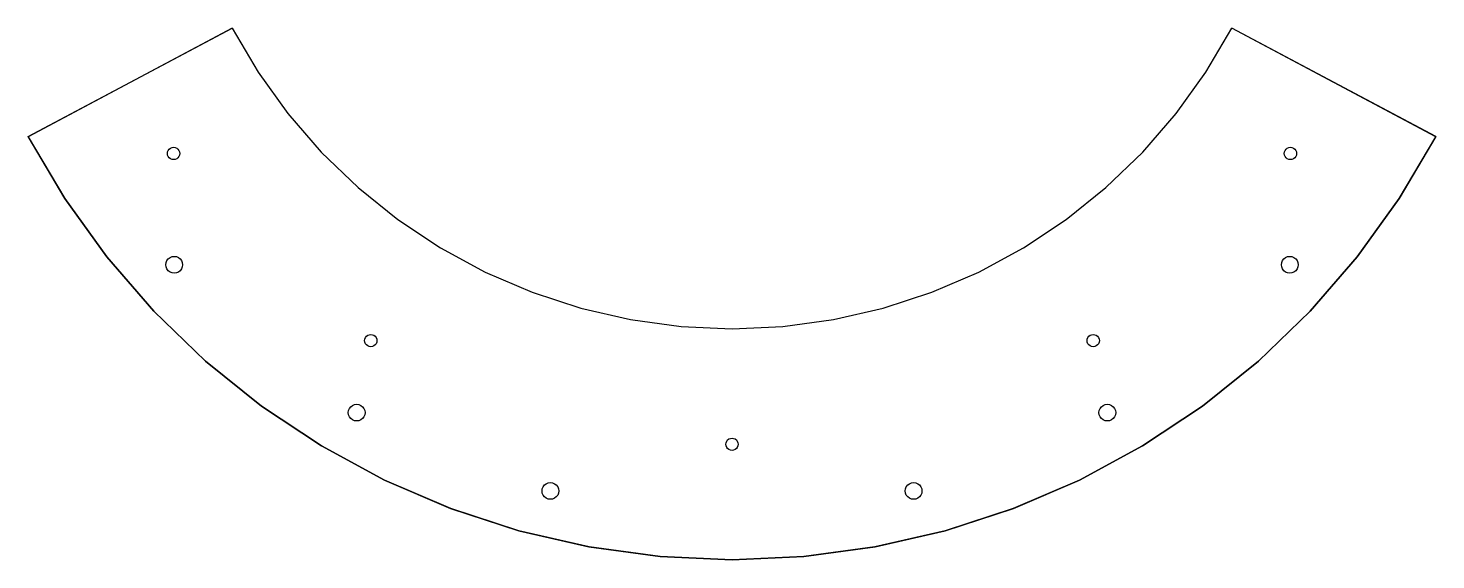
# Model space of a CAD drawing. Header units: millimetres. Extents: x -189 to 189, y -214 to -71.
import ezdxf

# ---------------------------------------------------------------- set-up
doc = ezdxf.new("R2010")
doc.units = ezdxf.units.MM

msp = doc.modelspace()

# ---------------------------------------------------------------- linework, layer by layer
for points in [[(-134.21, -71.36), (-188.95, -100.47)], [(-188.94, -100.46), (-134.22, -71.36)], [(-134.21, -71.36), (-134.22, -71.36)], [(-134.22, -71.36), (-127.24, -83.16), (-119.24, -94.28), (-110.26, -104.64), (-100.39, -114.14), (-89.71, -122.72), (-78.29, -130.3), (-66.24, -136.82), (-53.65, -142.23), (-40.62, -146.48), (-27.27, -149.54), (-13.69, -151.39), (0, -152.01), (13.69, -151.39), (27.27, -149.54), (40.62, -146.48), (53.65, -142.23), (66.24, -136.82), (78.29, -130.3), (89.71, -122.72), (100.39, -114.14), (110.26, -104.64), (119.24, -94.28), (127.24, -83.16), (134.22, -71.36)], [(-134.21, -71.36), (-127.24, -83.16), (-119.23, -94.28), (-110.26, -104.63), (-100.39, -114.13), (-89.7, -122.71), (-78.29, -130.29), (-66.23, -136.81), (-53.65, -142.22), (-40.62, -146.47), (-27.26, -149.53), (-13.69, -151.38), (0, -152), (13.69, -151.38), (27.26, -149.53), (40.62, -146.47), (53.65, -142.22), (66.23, -136.81), (78.29, -130.29), (89.7, -122.71), (100.39, -114.13), (110.26, -104.63), (119.23, -94.28), (127.24, -83.16), (134.21, -71.36)], [(134.22, -71.36), (134.21, -71.36)], [(188.95, -100.47), (134.21, -71.36)], [(188.94, -100.46), (134.22, -71.36)], [(-188.95, -100.47), (-188.94, -100.46)], [(-188.95, -100.47), (-179.14, -117.07), (-167.86, -132.73), (-155.23, -147.31), (-141.33, -160.69), (-126.29, -172.76), (-110.22, -183.43), (-93.25, -192.61), (-75.53, -200.23), (-57.19, -206.22), (-38.39, -210.53), (-19.27, -213.13), (0, -214), (19.27, -213.13), (38.39, -210.53), (57.19, -206.22), (75.53, -200.23), (93.25, -192.61), (110.22, -183.43), (126.29, -172.76), (141.33, -160.69), (155.23, -147.31), (167.86, -132.73), (179.14, -117.07), (188.95, -100.47)], [(188.94, -100.46), (179.13, -117.07), (167.86, -132.72), (155.22, -147.3), (141.33, -160.68), (126.28, -172.75), (110.21, -183.43), (93.25, -192.6), (75.52, -200.22), (57.19, -206.21), (38.38, -210.52), (19.27, -213.12), (0, -213.99), (-19.27, -213.12), (-38.38, -210.52), (-57.19, -206.21), (-75.52, -200.22), (-93.25, -192.6), (-110.21, -183.43), (-126.28, -172.75), (-141.33, -160.68), (-155.22, -147.3), (-167.86, -132.72), (-179.13, -117.07), (-188.94, -100.46)], [(188.94, -100.46), (188.95, -100.47)], [(-149.9, -106.61), (-150.33, -106.56), (-150.73, -106.39), (-151.07, -106.13), (-151.33, -105.79), (-151.5, -105.39), (-151.55, -104.96), (-151.5, -104.54), (-151.33, -104.14), (-151.07, -103.8), (-150.73, -103.54), (-150.33, -103.37), (-149.9, -103.31), (-149.48, -103.37), (-149.08, -103.54), (-148.74, -103.8), (-148.48, -104.14), (-148.31, -104.54), (-148.25, -104.96), (-148.31, -105.39), (-148.48, -105.79), (-148.74, -106.13), (-149.08, -106.39), (-149.48, -106.56), (-149.9, -106.61)], [(-149.9, -106.61), (-150.33, -106.56), (-150.73, -106.39), (-151.07, -106.13), (-151.33, -105.79), (-151.5, -105.39), (-151.55, -104.96), (-151.5, -104.54), (-151.33, -104.14), (-151.07, -103.8), (-150.73, -103.54), (-150.33, -103.37), (-149.9, -103.31), (-149.48, -103.37), (-149.08, -103.54), (-148.74, -103.8), (-148.48, -104.14), (-148.31, -104.54), (-148.25, -104.96), (-148.31, -105.39), (-148.48, -105.79), (-148.74, -106.13), (-149.08, -106.39), (-149.48, -106.56), (-149.9, -106.61)], [(149.9, -106.61), (149.48, -106.56), (149.08, -106.39), (148.74, -106.13), (148.48, -105.79), (148.31, -105.39), (148.25, -104.96), (148.31, -104.54), (148.48, -104.14), (148.74, -103.8), (149.08, -103.54), (149.48, -103.37), (149.9, -103.31), (150.33, -103.37), (150.73, -103.54), (151.07, -103.8), (151.33, -104.14), (151.5, -104.54), (151.55, -104.96), (151.5, -105.39), (151.33, -105.79), (151.07, -106.13), (150.73, -106.39), (150.33, -106.56), (149.9, -106.61)], [(149.9, -106.61), (149.48, -106.56), (149.08, -106.39), (148.74, -106.13), (148.48, -105.79), (148.31, -105.39), (148.25, -104.96), (148.31, -104.54), (148.48, -104.14), (148.74, -103.8), (149.08, -103.54), (149.48, -103.37), (149.9, -103.31), (150.33, -103.37), (150.73, -103.54), (151.07, -103.8), (151.33, -104.14), (151.5, -104.54), (151.55, -104.96), (151.5, -105.39), (151.33, -105.79), (151.07, -106.13), (150.73, -106.39), (150.33, -106.56), (149.9, -106.61)], [(-149.9, -106.61), (-149.9, -106.61)], [(149.9, -106.61), (149.9, -106.61)], [(-149.74, -137.08), (-150.33, -137), (-150.87, -136.78), (-151.33, -136.42), (-151.69, -135.95), (-151.92, -135.41), (-151.99, -134.83), (-151.92, -134.25), (-151.69, -133.7), (-151.33, -133.24), (-150.87, -132.88), (-150.33, -132.66), (-149.74, -132.58), (-149.16, -132.66), (-148.62, -132.88), (-148.15, -133.24), (-147.8, -133.7), (-147.57, -134.25), (-147.49, -134.83), (-147.57, -135.41), (-147.8, -135.95), (-148.15, -136.42), (-148.62, -136.78), (-149.16, -137), (-149.74, -137.08)], [(-149.74, -137.08), (-150.33, -137), (-150.87, -136.78), (-151.33, -136.42), (-151.69, -135.95), (-151.92, -135.41), (-151.99, -134.83), (-151.92, -134.25), (-151.69, -133.7), (-151.33, -133.24), (-150.87, -132.88), (-150.33, -132.66), (-149.74, -132.58), (-149.16, -132.66), (-148.62, -132.88), (-148.15, -133.24), (-147.8, -133.7), (-147.57, -134.25), (-147.49, -134.83), (-147.57, -135.41), (-147.8, -135.95), (-148.15, -136.42), (-148.62, -136.78), (-149.16, -137), (-149.74, -137.08)], [(149.74, -137.08), (149.16, -137), (148.62, -136.78), (148.15, -136.42), (147.8, -135.95), (147.57, -135.41), (147.49, -134.83), (147.57, -134.25), (147.8, -133.7), (148.15, -133.24), (148.62, -132.88), (149.16, -132.66), (149.74, -132.58), (150.33, -132.66), (150.87, -132.88), (151.33, -133.24), (151.69, -133.7), (151.92, -134.25), (151.99, -134.83), (151.92, -135.41), (151.69, -135.95), (151.33, -136.42), (150.87, -136.78), (150.33, -137), (149.74, -137.08)], [(149.74, -137.08), (149.16, -137), (148.62, -136.78), (148.15, -136.42), (147.8, -135.95), (147.57, -135.41), (147.49, -134.83), (147.57, -134.25), (147.8, -133.7), (148.15, -133.24), (148.62, -132.88), (149.16, -132.66), (149.74, -132.58), (150.33, -132.66), (150.87, -132.88), (151.33, -133.24), (151.69, -133.7), (151.92, -134.25), (151.99, -134.83), (151.92, -135.41), (151.69, -135.95), (151.33, -136.42), (150.87, -136.78), (150.33, -137), (149.74, -137.08)], [(-149.74, -137.08), (-149.74, -137.08)], [(149.74, -137.08), (149.74, -137.08)], [(-96.98, -156.84), (-97.4, -156.79), (-97.8, -156.62), (-98.14, -156.36), (-98.4, -156.02), (-98.57, -155.62), (-98.63, -155.19), (-98.57, -154.77), (-98.4, -154.37), (-98.14, -154.03), (-97.8, -153.76), (-97.4, -153.6), (-96.98, -153.54), (-96.55, -153.6), (-96.15, -153.76), (-95.81, -154.03), (-95.55, -154.37), (-95.38, -154.77), (-95.33, -155.19), (-95.38, -155.62), (-95.55, -156.02), (-95.81, -156.36), (-96.15, -156.62), (-96.55, -156.79), (-96.98, -156.84)], [(-96.98, -156.84), (-97.4, -156.79), (-97.8, -156.62), (-98.14, -156.36), (-98.4, -156.02), (-98.57, -155.62), (-98.63, -155.19), (-98.57, -154.77), (-98.4, -154.37), (-98.14, -154.03), (-97.8, -153.76), (-97.4, -153.6), (-96.98, -153.54), (-96.55, -153.6), (-96.15, -153.76), (-95.81, -154.03), (-95.55, -154.37), (-95.38, -154.77), (-95.33, -155.19), (-95.38, -155.62), (-95.55, -156.02), (-95.81, -156.36), (-96.15, -156.62), (-96.55, -156.79), (-96.98, -156.84)], [(96.98, -156.84), (96.55, -156.79), (96.15, -156.62), (95.81, -156.36), (95.55, -156.02), (95.38, -155.62), (95.33, -155.19), (95.38, -154.77), (95.55, -154.37), (95.81, -154.03), (96.15, -153.76), (96.55, -153.6), (96.98, -153.54), (97.4, -153.6), (97.8, -153.76), (98.14, -154.03), (98.4, -154.37), (98.57, -154.77), (98.63, -155.19), (98.57, -155.62), (98.4, -156.02), (98.14, -156.36), (97.8, -156.62), (97.4, -156.79), (96.98, -156.84)], [(96.98, -156.84), (96.55, -156.79), (96.15, -156.62), (95.81, -156.36), (95.55, -156.02), (95.38, -155.62), (95.33, -155.19), (95.38, -154.77), (95.55, -154.37), (95.81, -154.03), (96.15, -153.76), (96.55, -153.6), (96.98, -153.54), (97.4, -153.6), (97.8, -153.76), (98.14, -154.03), (98.4, -154.37), (98.57, -154.77), (98.63, -155.19), (98.57, -155.62), (98.4, -156.02), (98.14, -156.36), (97.8, -156.62), (97.4, -156.79), (96.98, -156.84)], [(-96.98, -156.84), (-96.98, -156.84)], [(96.98, -156.84), (96.98, -156.84)], [(-100.75, -176.75), (-101.33, -176.68), (-101.87, -176.45), (-102.34, -176.1), (-102.7, -175.63), (-102.92, -175.09), (-103, -174.5), (-102.92, -173.92), (-102.7, -173.38), (-102.34, -172.91), (-101.87, -172.56), (-101.33, -172.33), (-100.75, -172.25), (-100.17, -172.33), (-99.62, -172.56), (-99.16, -172.91), (-98.8, -173.38), (-98.58, -173.92), (-98.5, -174.5), (-98.58, -175.09), (-98.8, -175.63), (-99.16, -176.1), (-99.62, -176.45), (-100.17, -176.68), (-100.75, -176.75)], [(-100.75, -176.75), (-101.33, -176.68), (-101.87, -176.45), (-102.34, -176.1), (-102.7, -175.63), (-102.92, -175.09), (-103, -174.5), (-102.92, -173.92), (-102.7, -173.38), (-102.34, -172.91), (-101.87, -172.56), (-101.33, -172.33), (-100.75, -172.25), (-100.17, -172.33), (-99.62, -172.56), (-99.16, -172.91), (-98.8, -173.38), (-98.58, -173.92), (-98.5, -174.5), (-98.58, -175.09), (-98.8, -175.63), (-99.16, -176.1), (-99.62, -176.45), (-100.17, -176.68), (-100.75, -176.75)], [(100.75, -176.75), (100.17, -176.68), (99.62, -176.45), (99.16, -176.1), (98.8, -175.63), (98.58, -175.09), (98.5, -174.5), (98.58, -173.92), (98.8, -173.38), (99.16, -172.91), (99.62, -172.56), (100.17, -172.33), (100.75, -172.25), (101.33, -172.33), (101.87, -172.56), (102.34, -172.91), (102.7, -173.38), (102.92, -173.92), (103, -174.5), (102.92, -175.09), (102.7, -175.63), (102.34, -176.1), (101.87, -176.45), (101.33, -176.68), (100.75, -176.75)], [(100.75, -176.75), (100.17, -176.68), (99.62, -176.45), (99.16, -176.1), (98.8, -175.63), (98.58, -175.09), (98.5, -174.5), (98.58, -173.92), (98.8, -173.38), (99.16, -172.91), (99.62, -172.56), (100.17, -172.33), (100.75, -172.25), (101.33, -172.33), (101.87, -172.56), (102.34, -172.91), (102.7, -173.38), (102.92, -173.92), (103, -174.5), (102.92, -175.09), (102.7, -175.63), (102.34, -176.1), (101.87, -176.45), (101.33, -176.68), (100.75, -176.75)], [(-100.75, -176.75), (-100.75, -176.75)], [(100.75, -176.75), (100.75, -176.75)], [(0, -184.65), (-0.43, -184.59), (-0.82, -184.43), (-1.17, -184.17), (-1.43, -183.82), (-1.59, -183.43), (-1.65, -183), (-1.59, -182.57), (-1.43, -182.18), (-1.17, -181.83), (-0.82, -181.57), (-0.43, -181.41), (0, -181.35), (0.43, -181.41), (0.82, -181.57), (1.17, -181.83), (1.43, -182.18), (1.59, -182.57), (1.65, -183), (1.59, -183.43), (1.43, -183.82), (1.17, -184.17), (0.82, -184.43), (0.43, -184.59), (0, -184.65)], [(0, -184.65), (-0.43, -184.59), (-0.82, -184.43), (-1.17, -184.17), (-1.43, -183.82), (-1.59, -183.43), (-1.65, -183), (-1.59, -182.57), (-1.43, -182.18), (-1.17, -181.83), (-0.82, -181.57), (-0.43, -181.41), (0, -181.35), (0.43, -181.41), (0.82, -181.57), (1.17, -181.83), (1.43, -182.18), (1.59, -182.57), (1.65, -183), (1.59, -183.43), (1.43, -183.82), (1.17, -184.17), (0.82, -184.43), (0.43, -184.59), (0, -184.65)], [(0, -184.65), (0, -184.65)], [(-48.75, -197.76), (-49.33, -197.69), (-49.87, -197.46), (-50.34, -197.11), (-50.7, -196.64), (-50.92, -196.1), (-51, -195.51), (-50.92, -194.93), (-50.7, -194.39), (-50.34, -193.92), (-49.87, -193.57), (-49.33, -193.34), (-48.75, -193.26), (-48.16, -193.34), (-47.62, -193.57), (-47.16, -193.92), (-46.8, -194.39), (-46.57, -194.93), (-46.5, -195.51), (-46.57, -196.1), (-46.8, -196.64), (-47.16, -197.11), (-47.62, -197.46), (-48.16, -197.69), (-48.75, -197.76)], [(-48.75, -197.76), (-49.33, -197.69), (-49.87, -197.46), (-50.34, -197.11), (-50.7, -196.64), (-50.92, -196.1), (-51, -195.51), (-50.92, -194.93), (-50.7, -194.39), (-50.34, -193.92), (-49.87, -193.57), (-49.33, -193.34), (-48.75, -193.26), (-48.16, -193.34), (-47.62, -193.57), (-47.16, -193.92), (-46.8, -194.39), (-46.57, -194.93), (-46.5, -195.51), (-46.57, -196.1), (-46.8, -196.64), (-47.16, -197.11), (-47.62, -197.46), (-48.16, -197.69), (-48.75, -197.76)], [(48.75, -197.76), (48.16, -197.69), (47.62, -197.46), (47.16, -197.11), (46.8, -196.64), (46.57, -196.1), (46.5, -195.51), (46.57, -194.93), (46.8, -194.39), (47.16, -193.92), (47.62, -193.57), (48.16, -193.34), (48.75, -193.26), (49.33, -193.34), (49.87, -193.57), (50.34, -193.92), (50.7, -194.39), (50.92, -194.93), (51, -195.51), (50.92, -196.1), (50.7, -196.64), (50.34, -197.11), (49.87, -197.46), (49.33, -197.69), (48.75, -197.76)], [(48.75, -197.76), (48.16, -197.69), (47.62, -197.46), (47.16, -197.11), (46.8, -196.64), (46.57, -196.1), (46.5, -195.51), (46.57, -194.93), (46.8, -194.39), (47.16, -193.92), (47.62, -193.57), (48.16, -193.34), (48.75, -193.26), (49.33, -193.34), (49.87, -193.57), (50.34, -193.92), (50.7, -194.39), (50.92, -194.93), (51, -195.51), (50.92, -196.1), (50.7, -196.64), (50.34, -197.11), (49.87, -197.46), (49.33, -197.69), (48.75, -197.76)], [(-48.75, -197.76), (-48.75, -197.76)], [(48.75, -197.76), (48.75, -197.76)]]:
    msp.add_lwpolyline(points)

doc.saveas('drawing.dxf')
